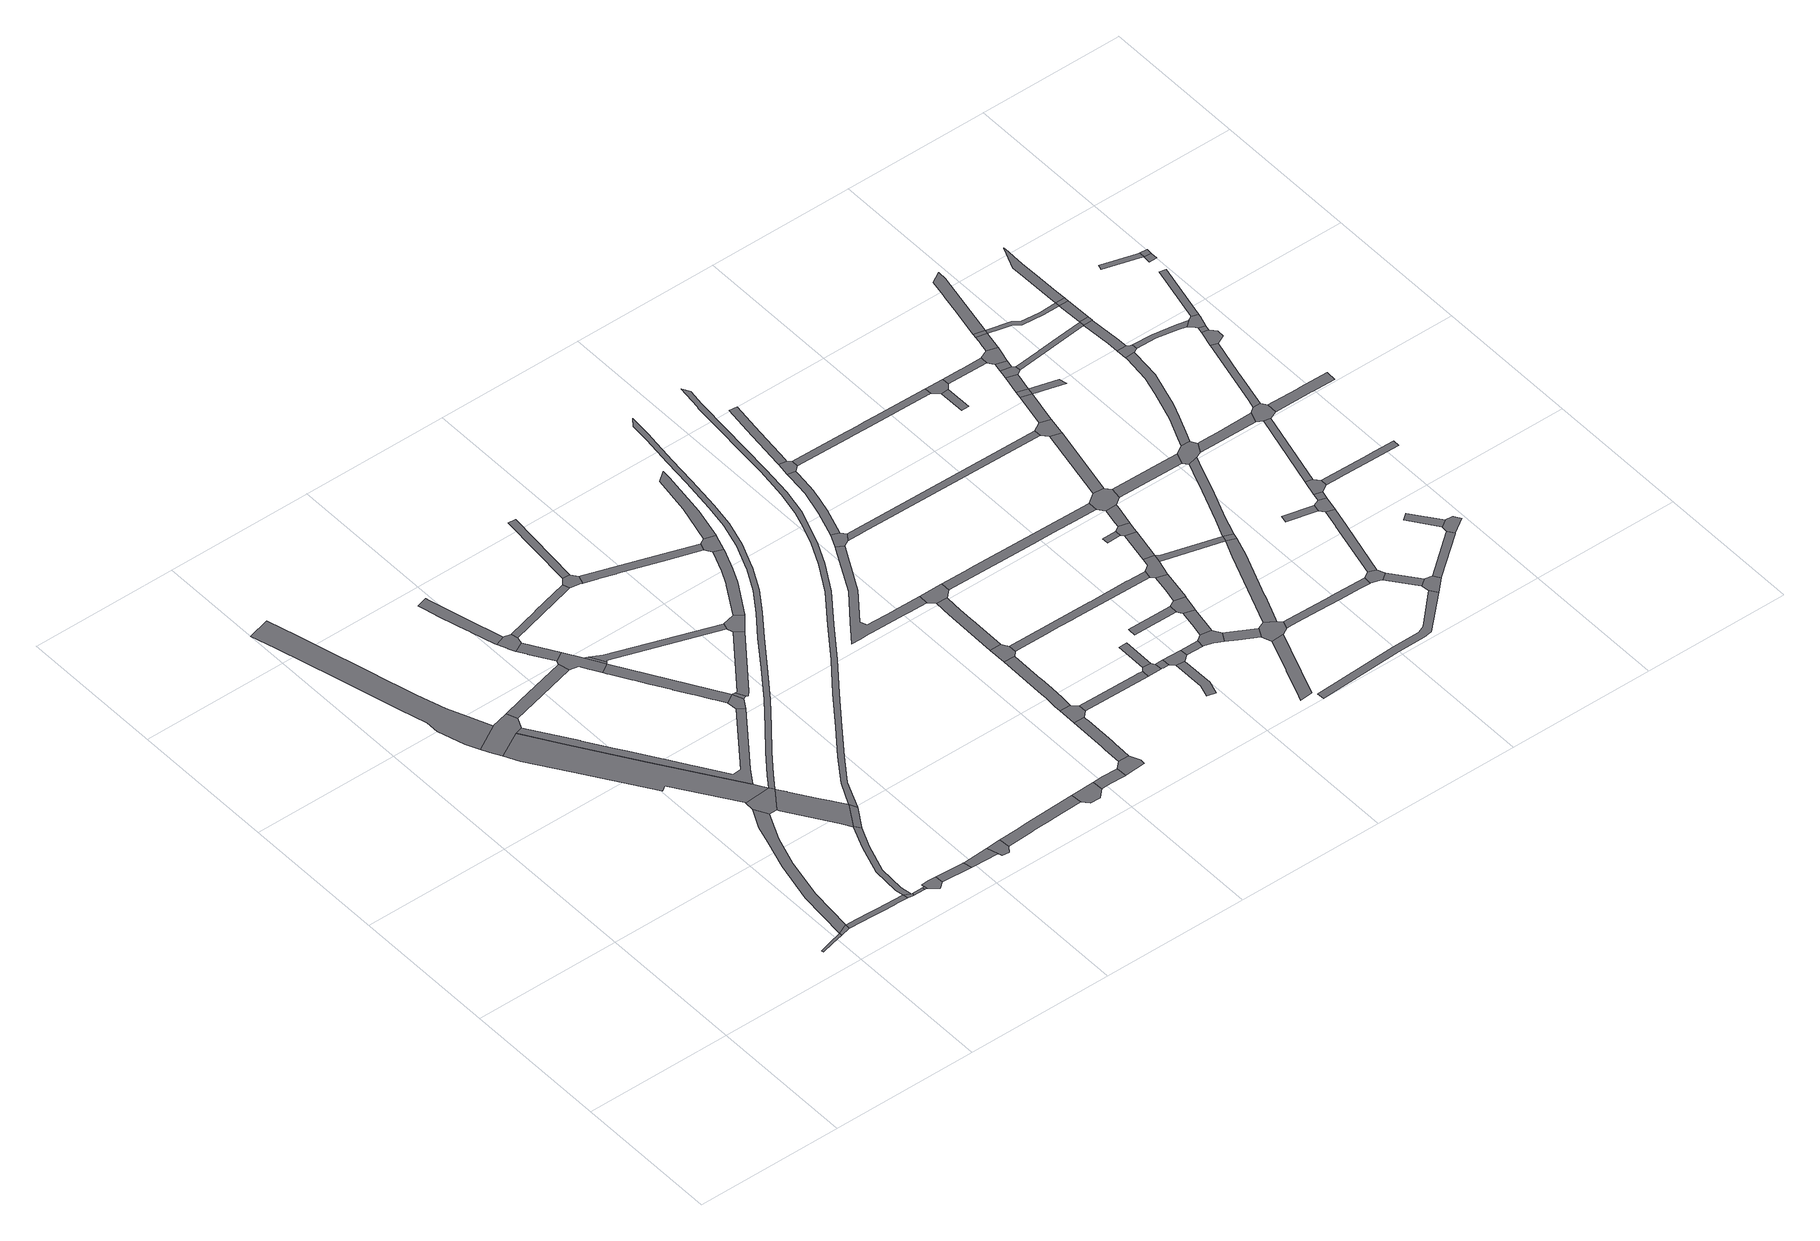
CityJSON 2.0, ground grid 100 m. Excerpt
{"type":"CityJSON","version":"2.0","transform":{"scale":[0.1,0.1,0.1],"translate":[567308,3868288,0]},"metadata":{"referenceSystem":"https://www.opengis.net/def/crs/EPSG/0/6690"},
"CityObjects":{
"road1":{"type":"Road","attributes":{"class":"1040","function":"9020","RoadStructureAttribute.sectionType":"1"},"geometry":[{"type":"MultiSurface","lod":"1","boundaries":[[[0,1,2,3,4,5]]]}]},
"road2":{"type":"Road","attributes":{"class":"1040","function":"9020","RoadStructureAttribute.sectionType":"4"},"geometry":[{"type":"MultiSurface","lod":"1","boundaries":[[[6,0,5,7]]]}]},
"road3":{"type":"Road","attributes":{"class":"1040","function":"9020","RoadStructureAttribute.sectionType":"1"},"geometry":[{"type":"MultiSurface","lod":"1","boundaries":[[[8,9,10,11,12,13,14,15,16,17,18,19,20,21,22,23,24,25,26,27,28,29]]]}]},
"road4":{"type":"Road","attributes":{"class":"1040","function":"9020","RoadStructureAttribute.sectionType":"3"},"geometry":[{"type":"MultiSurface","lod":"1","boundaries":[[[30,31,32,33,34,6,7,35,36,37,38,39,40,41]]]}]},
"road5":{"type":"Road","attributes":{"class":"1040","function":"9020","RoadStructureAttribute.sectionType":"4"},"geometry":[{"type":"MultiSurface","lod":"1","boundaries":[[[42,29,28,43,44,45,46,47,48]]]}]},
"road6":{"type":"Road","attributes":{"class":"1040","function":"9020","RoadStructureAttribute.sectionType":"1"},"geometry":[{"type":"MultiSurface","lod":"1","boundaries":[[[49,50,51,52,53,0,6,54,55,56,57]]]}]},
"road7":{"type":"Road","attributes":{"class":"1040","function":"9020","RoadStructureAttribute.sectionType":"1"},"geometry":[{"type":"MultiSurface","lod":"1","boundaries":[[[58,59,60,61,62,45,44,63,64,65,66,67,68,69,70]]]}]},
"road8":{"type":"Road","attributes":{"class":"1040","function":"9020","RoadStructureAttribute.sectionType":"4"},"geometry":[{"type":"MultiSurface","lod":"1","boundaries":[[[41,40,71,72,73]]]}]},
"road9":{"type":"Road","attributes":{"class":"1040","function":"9020","RoadStructureAttribute.sectionType":"1"},"geometry":[{"type":"MultiSurface","lod":"1","boundaries":[[[74,75,72,71,76,77]]]}]},
"road10":{"type":"Road","attributes":{"class":"1040","function":"9020","RoadStructureAttribute.sectionType":"1"},"geometry":[{"type":"MultiSurface","lod":"1","boundaries":[[[78,74,77,79]]]}]},
"road11":{"type":"Road","attributes":{"class":"1040","function":"9020","RoadStructureAttribute.sectionType":"1"},"geometry":[{"type":"MultiSurface","lod":"1","boundaries":[[[80,81,82,83,41,73,84,85,86,87,88]]]}]},
"road12":{"type":"Road","attributes":{"class":"1040","function":"9020","RoadStructureAttribute.sectionType":"4"},"geometry":[{"type":"MultiSurface","lod":"1","boundaries":[[[89,90,78,79,91,92,93]]]}]},
"road13":{"type":"Road","attributes":{"class":"1040","function":"9020","RoadStructureAttribute.sectionType":"4"},"geometry":[{"type":"MultiSurface","lod":"1","boundaries":[[[70,69,49,57,94,95,96]]]}]},
"road14":{"type":"Road","attributes":{"class":"1040","function":"9020","RoadStructureAttribute.sectionType":"1"},"geometry":[{"type":"MultiSurface","lod":"1","boundaries":[[[97,98,42,48,99,100,101]]]}]},
"road15":{"type":"Road","attributes":{"class":"1040","function":"9020","RoadStructureAttribute.sectionType":"1"},"geometry":[{"type":"MultiSurface","lod":"1","boundaries":[[[102,103,104,105,106,107,108,109,110,111,112,47,46,113,114,115,116,117,118]]]}]},
"road16":{"type":"Road","attributes":{"class":"1040","function":"9020","RoadStructureAttribute.sectionType":"3"},"geometry":[{"type":"MultiSurface","lod":"1","boundaries":[[[119,120,121,122,123,124,125,96,95,126,127,128,129,80,130]]]}]},
"road17":{"type":"Road","attributes":{"class":"1040","function":"9020","RoadStructureAttribute.sectionType":"1"},"geometry":[{"type":"MultiSurface","lod":"1","boundaries":[[[131,93,92,132,133]]]}]},
"road18":{"type":"Road","attributes":{"class":"1040","function":"9020","RoadStructureAttribute.sectionType":"4"},"geometry":[{"type":"MultiSurface","lod":"1","boundaries":[[[130,80,88,134]]]}]},
"road19":{"type":"Road","attributes":{"class":"1040","function":"9020","RoadStructureAttribute.sectionType":"1"},"geometry":[{"type":"MultiSurface","lod":"1","boundaries":[[[135,136,137,138,139,140,141,142,143,144,145,146,147,148,149,150]]]}]},
"road20":{"type":"Road","attributes":{"class":"1040","function":"9020","RoadStructureAttribute.sectionType":"4"},"geometry":[{"type":"MultiSurface","lod":"1","boundaries":[[[150,149,151,152,153,154,155,156]]]}]},
"road21":{"type":"Road","attributes":{"class":"1040","function":"9020","RoadStructureAttribute.sectionType":"6"},"geometry":[{"type":"MultiSurface","lod":"1","boundaries":[[[157,158,133,132,159,160,161,162]]]}]},
"road22":{"type":"Road","attributes":{"class":"1040","function":"9020","RoadStructureAttribute.sectionType":"1"},"geometry":[{"type":"MultiSurface","lod":"1","boundaries":[[[154,153,163,164,165,166]]]}]},
"road23":{"type":"Road","attributes":{"class":"1040","function":"9020","RoadStructureAttribute.sectionType":"4"},"geometry":[{"type":"MultiSurface","lod":"1","boundaries":[[[166,165,97,101,167,168,169,170,171,172,173]]]}]},
"road24":{"type":"Road","attributes":{"class":"1040","function":"9020","RoadStructureAttribute.sectionType":"4"},"geometry":[{"type":"MultiSurface","lod":"1","boundaries":[[[174,175,162,161,176,177,178]]]}]},
"road25":{"type":"Road","attributes":{"class":"1040","function":"9020","RoadStructureAttribute.sectionType":"1"},"geometry":[{"type":"MultiSurface","lod":"1","boundaries":[[[173,172,179,180]]]}]},
"road26":{"type":"Road","attributes":{"class":"1040","function":"9020","RoadStructureAttribute.sectionType":"1"},"geometry":[{"type":"MultiSurface","lod":"1","boundaries":[[[172,171,181,182,183,184,185,186,187,188,189,190,191,192,193,194]]]}]},
"road27":{"type":"Road","attributes":{"class":"1040","function":"9020","RoadStructureAttribute.sectionType":"1"},"geometry":[{"type":"MultiSurface","lod":"1","boundaries":[[[195,196,197,198,199,200,201,156,155,202,203,204]]]}]},
"road28":{"type":"Road","attributes":{"class":"1040","function":"9020","RoadStructureAttribute.sectionType":"4"},"geometry":[{"type":"MultiSurface","lod":"1","boundaries":[[[194,193,118,117,205]]]}]},
"road29":{"type":"Road","attributes":{"class":"1040","function":"9020","RoadStructureAttribute.sectionType":"1"},"geometry":[{"type":"MultiSurface","lod":"1","boundaries":[[[194,205,206,207]]]}]},
"road30":{"type":"Road","attributes":{"class":"1040","function":"9020","RoadStructureAttribute.sectionType":"1"},"geometry":[{"type":"MultiSurface","lod":"1","boundaries":[[[208,209,210,174,178,211,212,213,214,215,216,217]]]}]},
"road31":{"type":"Road","attributes":{"class":"1040","function":"9020","RoadStructureAttribute.sectionType":"1"},"geometry":[{"type":"MultiSurface","lod":"1","boundaries":[[[218,180,179,219,220,221]]]}]},
"road32":{"type":"Road","attributes":{"class":"1040","function":"9020","RoadStructureAttribute.sectionType":"1"},"geometry":[{"type":"MultiSurface","lod":"1","boundaries":[[[222,223,207,206,224,225,226,227]]]}]},
"road33":{"type":"Road","attributes":{"class":"1040","function":"9020","RoadStructureAttribute.sectionType":"4"},"geometry":[{"type":"MultiSurface","lod":"1","boundaries":[[[228,195,204,229,230,231,232]]]}]},
"road34":{"type":"Road","attributes":{"class":"1040","function":"9020","RoadStructureAttribute.sectionType":"1"},"geometry":[{"type":"MultiSurface","lod":"1","boundaries":[[[233,234,235,236,237,228,232,238]]]}]},
"road35":{"type":"Road","attributes":{"class":"1040","function":"9020","RoadStructureAttribute.sectionType":"4"},"geometry":[{"type":"MultiSurface","lod":"1","boundaries":[[[239,208,217,240,241,242]]]}]},
"road36":{"type":"Road","attributes":{"class":"1040","function":"9020","RoadStructureAttribute.sectionType":"4"},"geometry":[{"type":"MultiSurface","lod":"1","boundaries":[[[243,221,220,222,227,244]]]}]},
"road37":{"type":"Road","attributes":{"class":"1040","function":"9020","RoadStructureAttribute.sectionType":"1"},"geometry":[{"type":"MultiSurface","lod":"1","boundaries":[[[245,246,247,248,249,250,251,252,253,254,255,256,257,258,259,260,261,262,263,264,265,266,267,268,269,270,271,272,273,274,275,276,277,278,279,280,70,96]]]}]},
"road38":{"type":"Road","attributes":{"class":"1040","function":"9020","RoadStructureAttribute.sectionType":"1"},"geometry":[{"type":"MultiSurface","lod":"1","boundaries":[[[281,231,230,282,283,284,285,286,287,288]]]}]},
"road39":{"type":"Road","attributes":{"class":"1040","function":"9020","RoadStructureAttribute.sectionType":"1"},"geometry":[{"type":"MultiSurface","lod":"1","boundaries":[[[289,290,239,242,291,292,293,294,295,296,297]]]}]},
"road40":{"type":"Road","attributes":{"class":"1040","function":"9020","RoadStructureAttribute.sectionType":"1"},"geometry":[{"type":"MultiSurface","lod":"1","boundaries":[[[298,299,300,301,302,243,244,303,304,305,306]]]}]},
"road41":{"type":"Road","attributes":{"class":"1040","function":"9020","RoadStructureAttribute.sectionType":"1"},"geometry":[{"type":"MultiSurface","lod":"1","boundaries":[[[307,308,309,310,311,312,313,314,315,316,317,318,319,320,321,322,130,134,323,324,325,326,327,328,329,330,331,332,333,334,335,336,337,338]]]}]},
"road42":{"type":"Road","attributes":{"class":"1040","function":"9020","RoadStructureAttribute.sectionType":"4"},"geometry":[{"type":"MultiSurface","lod":"1","boundaries":[[[339,297,296,340,341,342]]]}]},
"road43":{"type":"Road","attributes":{"class":"1040","function":"9020","RoadStructureAttribute.sectionType":"1"},"geometry":[{"type":"MultiSurface","lod":"1","boundaries":[[[343,344,345,339,342,346,347,348,349,350,351,352]]]}]},
"road44":{"type":"Road","attributes":{"class":"1040","function":"9020","RoadStructureAttribute.sectionType":"4"},"geometry":[{"type":"MultiSurface","lod":"1","boundaries":[[[353,288,287,298,306,354,355]]]}]},
"road45":{"type":"Road","attributes":{"class":"1040","function":"9020","RoadStructureAttribute.sectionType":"4"},"geometry":[{"type":"MultiSurface","lod":"1","boundaries":[[[356,343,352,357,358,359]]]}]},
"road46":{"type":"Road","attributes":{"class":"1040","function":"9020","RoadStructureAttribute.sectionType":"1"},"geometry":[{"type":"MultiSurface","lod":"1","boundaries":[[[360,361,362,363,364,356,359,365,366,367,368,369,370,371,372,373]]]}]},
"road47":{"type":"Road","attributes":{"class":"1040","function":"9020","RoadStructureAttribute.sectionType":"1"},"geometry":[{"type":"MultiSurface","lod":"1","boundaries":[[[374,375,376,377,378,379,380,381,382,383,384,385,386,387,388,389,390,391,392,393,394,395]]]}]},
"road48":{"type":"Road","attributes":{"class":"1040","function":"9020","RoadStructureAttribute.sectionType":"1"},"geometry":[{"type":"MultiSurface","lod":"1","boundaries":[[[396,397,398,399,400,353,355]]]}]},
"road49":{"type":"Road","attributes":{"class":"1040","function":"9020","RoadStructureAttribute.sectionType":"4"},"geometry":[{"type":"MultiSurface","lod":"1","boundaries":[[[401,360,373,402,403,404,405,406]]]}]},
"road50":{"type":"Road","attributes":{"class":"1040","function":"9020","RoadStructureAttribute.sectionType":"1"},"geometry":[{"type":"MultiSurface","lod":"1","boundaries":[[[407,408,409,401,406,410,411,412,413,414,415,416]]]}]},
"road51":{"type":"Road","attributes":{"class":"1040","function":"9020","RoadStructureAttribute.sectionType":"1"},"geometry":[{"type":"MultiSurface","lod":"1","boundaries":[[[417,418,358,357,419,420]]]}]},
"road52":{"type":"Road","attributes":{"class":"1040","function":"9020","RoadStructureAttribute.sectionType":"4"},"geometry":[{"type":"MultiSurface","lod":"1","boundaries":[[[385,384,407,416,421,422]]]}]},
"road53":{"type":"Road","attributes":{"class":"1040","function":"9020","RoadStructureAttribute.sectionType":"4"},"geometry":[{"type":"MultiSurface","lod":"1","boundaries":[[[423,374,395,424,425,426]]]}]},
"road54":{"type":"Road","attributes":{"class":"1040","function":"9020","RoadStructureAttribute.sectionType":"4"},"geometry":[{"type":"MultiSurface","lod":"1","boundaries":[[[427,420,419,428,429,430]]]}]},
"road55":{"type":"Road","attributes":{"class":"1040","function":"9020","RoadStructureAttribute.sectionType":"1"},"geometry":[{"type":"MultiSurface","lod":"1","boundaries":[[[431,432,427,430]]]}]},
"road56":{"type":"Road","attributes":{"class":"1040","function":"9020","RoadStructureAttribute.sectionType":"1"},"geometry":[{"type":"MultiSurface","lod":"1","boundaries":[[[433,434,435,436,423,426,437,438,439,440,441,442,443]]]}]},
"road57":{"type":"Road","attributes":{"class":"1040","function":"9020","RoadStructureAttribute.sectionType":"1"},"geometry":[{"type":"MultiSurface","lod":"1","boundaries":[[[429,428,444,445,446,447,448]]]}]},
"road58":{"type":"Road","attributes":{"class":"1040","function":"9020","RoadStructureAttribute.sectionType":"1"},"geometry":[{"type":"MultiSurface","lod":"1","boundaries":[[[449,450,451,452,453,454]]]}]},
"road59":{"type":"Road","attributes":{"class":"1040","function":"9020","RoadStructureAttribute.sectionType":"4"},"geometry":[{"type":"MultiSurface","lod":"1","boundaries":[[[448,447,449,454,455,456]]]}]},
"road60":{"type":"Road","attributes":{"class":"1040","function":"9020","RoadStructureAttribute.sectionType":"1"},"geometry":[{"type":"MultiSurface","lod":"1","boundaries":[[[457,458,459,460,461,405,404,462,463,464,465,466,467,468,469,470]]]}]},
"road61":{"type":"Road","attributes":{"class":"1040","function":"9020","RoadStructureAttribute.sectionType":"4"},"geometry":[{"type":"MultiSurface","lod":"1","boundaries":[[[471,433,443,472,473,474]]]}]},
"road62":{"type":"Road","attributes":{"class":"1040","function":"9020","RoadStructureAttribute.sectionType":"1"},"geometry":[{"type":"MultiSurface","lod":"1","boundaries":[[[456,455,475,476,477]]]}]},
"road63":{"type":"Road","attributes":{"class":"1040","function":"9020","RoadStructureAttribute.sectionType":"1"},"geometry":[{"type":"MultiSurface","lod":"1","boundaries":[[[478,479,480,481,482,483]]]}]},
"road64":{"type":"Road","attributes":{"class":"1040","function":"9020","RoadStructureAttribute.sectionType":"1"},"geometry":[{"type":"MultiSurface","lod":"1","boundaries":[[[484,485,486,471,474,487,488,489]]]}]},
"road65":{"type":"Road","attributes":{"class":"1040","function":"9020","RoadStructureAttribute.sectionType":"4"},"geometry":[{"type":"MultiSurface","lod":"1","boundaries":[[[490,477,476,491,492,493,494,495,496,497]]]}]},
"road66":{"type":"Road","attributes":{"class":"1040","function":"9020","RoadStructureAttribute.sectionType":"1"},"geometry":[{"type":"MultiSurface","lod":"1","boundaries":[[[498,499,422,421,500,501,502,503,504,505,506]]]}]},
"road67":{"type":"Road","attributes":{"class":"1040","function":"9020","RoadStructureAttribute.sectionType":"1"},"geometry":[{"type":"MultiSurface","lod":"1","boundaries":[[[507,508,509,510,511,512,513,514,515,516,517,518,519,520]]]}]},
"road68":{"type":"Road","attributes":{"class":"1040","function":"9020","RoadStructureAttribute.sectionType":"1"},"geometry":[{"type":"MultiSurface","lod":"1","boundaries":[[[521,522,523,490,497,524]]]}]},
"road69":{"type":"Road","attributes":{"class":"1040","function":"9020","RoadStructureAttribute.sectionType":"1"},"geometry":[{"type":"MultiSurface","lod":"1","boundaries":[[[496,495,525,526,527,528]]]}]},
"road70":{"type":"Road","attributes":{"class":"1040","function":"9020","RoadStructureAttribute.sectionType":"4"},"geometry":[{"type":"MultiSurface","lod":"1","boundaries":[[[529,483,482,521,524,530,531]]]}]},
"road71":{"type":"Road","attributes":{"class":"1040","function":"9020","RoadStructureAttribute.sectionType":"1"},"geometry":[{"type":"MultiSurface","lod":"1","boundaries":[[[425,424,532,533,534,535,536]]]}]},
"road72":{"type":"Road","attributes":{"class":"1040","function":"9020","RoadStructureAttribute.sectionType":"1"},"geometry":[{"type":"MultiSurface","lod":"1","boundaries":[[[537,538,539,529,531,540,541]]]}]},
"road73":{"type":"Road","attributes":{"class":"1040","function":"9020","RoadStructureAttribute.sectionType":"4"},"geometry":[{"type":"MultiSurface","lod":"1","boundaries":[[[542,528,527,510,509,543,544,545]]]}]},
"road74":{"type":"Road","attributes":{"class":"1040","function":"9020","RoadStructureAttribute.sectionType":"4"},"geometry":[{"type":"MultiSurface","lod":"1","boundaries":[[[546,547,470,469,537,541,548,549,550]]]}]},
"road75":{"type":"Road","attributes":{"class":"1040","function":"9020","RoadStructureAttribute.sectionType":"1"},"geometry":[{"type":"MultiSurface","lod":"1","boundaries":[[[551,552,553,554,555,473,472,556,557,558,559,560,561,562,563,564]]]}]},
"road76":{"type":"Road","attributes":{"class":"1040","function":"9020","RoadStructureAttribute.sectionType":"1"},"geometry":[{"type":"MultiSurface","lod":"1","boundaries":[[[565,566,567,568]]]}]},
"road77":{"type":"Road","attributes":{"class":"1040","function":"9020","RoadStructureAttribute.sectionType":"1"},"geometry":[{"type":"MultiSurface","lod":"1","boundaries":[[[569,546,550,570,571]]]}]},
"road78":{"type":"Road","attributes":{"class":"1040","function":"9020","RoadStructureAttribute.sectionType":"4"},"geometry":[{"type":"MultiSurface","lod":"1","boundaries":[[[572,568,567,569,571,573,574]]]}]},
"road79":{"type":"Road","attributes":{"class":"1040","function":"9020","RoadStructureAttribute.sectionType":"1"},"geometry":[{"type":"MultiSurface","lod":"1","boundaries":[[[575,576,577,578,579,580,581,582,583,584]]]}]},
"road80":{"type":"Road","attributes":{"class":"1040","function":"9020","RoadStructureAttribute.sectionType":"1"},"geometry":[{"type":"MultiSurface","lod":"1","boundaries":[[[585,586,542,545,587,588,589,590,591,592,593]]]}]},
"road81":{"type":"Road","attributes":{"class":"1040","function":"9020","RoadStructureAttribute.sectionType":"1"},"geometry":[{"type":"MultiSurface","lod":"1","boundaries":[[[594,595,572,574,596,597]]]}]},
"road82":{"type":"Road","attributes":{"class":"1040","function":"9020","RoadStructureAttribute.sectionType":"1"},"geometry":[{"type":"MultiSurface","lod":"1","boundaries":[[[598,550,549,599,585,600]]]}]},
"road83":{"type":"Road","attributes":{"class":"1040","function":"9020","RoadStructureAttribute.sectionType":"1"},"geometry":[{"type":"MultiSurface","lod":"1","boundaries":[[[601,602,544,543,603,604,605,606,607,608,609]]]}]},
"road84":{"type":"Road","attributes":{"class":"1040","function":"9020","RoadStructureAttribute.sectionType":"4"},"geometry":[{"type":"MultiSurface","lod":"1","boundaries":[[[610,506,505,594,597,611,612,613]]]}]},
"road85":{"type":"Road","attributes":{"class":"1040","function":"9020","RoadStructureAttribute.sectionType":"4"},"geometry":[{"type":"MultiSurface","lod":"1","boundaries":[[[600,585,593,614]]]}]},
"road86":{"type":"Road","attributes":{"class":"1040","function":"9020","RoadStructureAttribute.sectionType":"1"},"geometry":[{"type":"MultiSurface","lod":"1","boundaries":[[[615,610,613,616,617,618]]]}]},
"road87":{"type":"Road","attributes":{"class":"1040","function":"9020","RoadStructureAttribute.sectionType":"1"},"geometry":[{"type":"MultiSurface","lod":"1","boundaries":[[[619,620,621,622]]]}]},
"road88":{"type":"Road","attributes":{"class":"1040","function":"9020","RoadStructureAttribute.sectionType":"4"},"geometry":[{"type":"MultiSurface","lod":"1","boundaries":[[[564,563,622,621,623,624]]]}]},
"road89":{"type":"Road","attributes":{"class":"1040","function":"9020","RoadStructureAttribute.sectionType":"1"},"geometry":[{"type":"MultiSurface","lod":"1","boundaries":[[[625,612,611,626,627]]]}]},
"road90":{"type":"Road","attributes":{"class":"1040","function":"9020","RoadStructureAttribute.sectionType":"4"},"geometry":[{"type":"MultiSurface","lod":"1","boundaries":[[[628,536,535,615,618,629,630]]]}]},
"road91":{"type":"Road","attributes":{"class":"1040","function":"9020","RoadStructureAttribute.sectionType":"4"},"geometry":[{"type":"MultiSurface","lod":"1","boundaries":[[[631,609,608,632,633,634,635,636]]]}]},
"road92":{"type":"Road","attributes":{"class":"1040","function":"9020","RoadStructureAttribute.sectionType":"1"},"geometry":[{"type":"MultiSurface","lod":"1","boundaries":[[[637,638,639,640,641,642,643,644,645,600,614]]]}]},
"road93":{"type":"Road","attributes":{"class":"1040","function":"9020","RoadStructureAttribute.sectionType":"1"},"geometry":[{"type":"MultiSurface","lod":"1","boundaries":[[[635,634,646,647]]]}]},
"road94":{"type":"Road","attributes":{"class":"1040","function":"9020","RoadStructureAttribute.sectionType":"1"},"geometry":[{"type":"MultiSurface","lod":"1","boundaries":[[[648,628,630,649,650]]]}]},
"road95":{"type":"Road","attributes":{"class":"1040","function":"9020","RoadStructureAttribute.sectionType":"1"},"geometry":[{"type":"MultiSurface","lod":"1","boundaries":[[[651,652,624,623,653,654]]]}]},
"road96":{"type":"Road","attributes":{"class":"1040","function":"9020","RoadStructureAttribute.sectionType":"4"},"geometry":[{"type":"MultiSurface","lod":"1","boundaries":[[[647,646,575,584,655,656]]]}]},
"road97":{"type":"Road","attributes":{"class":"1040","function":"9020","RoadStructureAttribute.sectionType":"4"},"geometry":[{"type":"MultiSurface","lod":"1","boundaries":[[[657,648,650,658]]]}]},
"road98":{"type":"Road","attributes":{"class":"1040","function":"9020","RoadStructureAttribute.sectionType":"1"},"geometry":[{"type":"MultiSurface","lod":"1","boundaries":[[[659,660,661,631,636,662,663]]]}]},
"road99":{"type":"Road","attributes":{"class":"1040","function":"9020","RoadStructureAttribute.sectionType":"1"},"geometry":[{"type":"MultiSurface","lod":"1","boundaries":[[[664,657,658,665]]]}]},
"road100":{"type":"Road","attributes":{"class":"1040","function":"9020","RoadStructureAttribute.sectionType":"1"},"geometry":[{"type":"MultiSurface","lod":"1","boundaries":[[[666,667,668,669]]]}]},
"road101":{"type":"Road","attributes":{"class":"1040","function":"9020","RoadStructureAttribute.sectionType":"4"},"geometry":[{"type":"MultiSurface","lod":"1","boundaries":[[[670,664,665,671,672,673]]]}]},
"road102":{"type":"Road","attributes":{"class":"1040","function":"9020","RoadStructureAttribute.sectionType":"4"},"geometry":[{"type":"MultiSurface","lod":"1","boundaries":[[[674,627,626,642,641,675,676,677]]]}]},
"road103":{"type":"Road","attributes":{"class":"1040","function":"9020","RoadStructureAttribute.sectionType":"1"},"geometry":[{"type":"MultiSurface","lod":"1","boundaries":[[[678,679,658,650]]]}]},
"road104":{"type":"Road","attributes":{"class":"1040","function":"9020","RoadStructureAttribute.sectionType":"1"},"geometry":[{"type":"MultiSurface","lod":"1","boundaries":[[[680,670,673,681]]]}]},
"road105":{"type":"Road","attributes":{"class":"1040","function":"9020","RoadStructureAttribute.sectionType":"4"},"geometry":[{"type":"MultiSurface","lod":"1","boundaries":[[[682,654,653,680,681,683,684,685]]]}]},
"road106":{"type":"Road","attributes":{"class":"1040","function":"9020","RoadStructureAttribute.sectionType":"4"},"geometry":[{"type":"MultiSurface","lod":"1","boundaries":[[[686,669,668,659,663,687]]]}]},
"road107":{"type":"Road","attributes":{"class":"1040","function":"9020","RoadStructureAttribute.sectionType":"1"},"geometry":[{"type":"MultiSurface","lod":"1","boundaries":[[[688,689,656,655,690,691,692]]]}]},
"road108":{"type":"Road","attributes":{"class":"1040","function":"9020","RoadStructureAttribute.sectionType":"1"},"geometry":[{"type":"MultiSurface","lod":"1","boundaries":[[[693,694,695,682,685,696,697]]]}]},
"road109":{"type":"Road","attributes":{"class":"1040","function":"9020","RoadStructureAttribute.sectionType":"1"},"geometry":[{"type":"MultiSurface","lod":"1","boundaries":[[[698,686,687,699]]]}]},
"road110":{"type":"Road","attributes":{"class":"1040","function":"9020","RoadStructureAttribute.sectionType":"4"},"geometry":[{"type":"MultiSurface","lod":"1","boundaries":[[[700,693,697,701]]]}]},
"road111":{"type":"Road","attributes":{"class":"1040","function":"9020","RoadStructureAttribute.sectionType":"4"},"geometry":[{"type":"MultiSurface","lod":"1","boundaries":[[[702,698,699,703,704,705]]]}]},
"road112":{"type":"Road","attributes":{"class":"1040","function":"9020","RoadStructureAttribute.sectionType":"1"},"geometry":[{"type":"MultiSurface","lod":"1","boundaries":[[[706,707,676,675,708,709,710]]]}]},
"road113":{"type":"Road","attributes":{"class":"1040","function":"9020","RoadStructureAttribute.sectionType":"1"},"geometry":[{"type":"MultiSurface","lod":"1","boundaries":[[[711,712,713,714,715,716,717,718,719,720,721,722,723,674,677]]]}]},
"road114":{"type":"Road","attributes":{"class":"1040","function":"9020","RoadStructureAttribute.sectionType":"1"},"geometry":[{"type":"MultiSurface","lod":"1","boundaries":[[[724,725,726,727,728,729,700,701]]]}]},
"road115":{"type":"Road","attributes":{"class":"1040","function":"9020","RoadStructureAttribute.sectionType":"1"},"geometry":[{"type":"MultiSurface","lod":"1","boundaries":[[[730,731,732,733,734]]]}]},
"road116":{"type":"Road","attributes":{"class":"1040","function":"9020","RoadStructureAttribute.sectionType":"1"},"geometry":[{"type":"MultiSurface","lod":"1","boundaries":[[[735,736,737,738,739,740,672,671,741]]]}]},
"road117":{"type":"Road","attributes":{"class":"1040","function":"9020","RoadStructureAttribute.sectionType":"1"},"geometry":[{"type":"MultiSurface","lod":"1","boundaries":[[[742,702,705,743]]]}]},
"road118":{"type":"Road","attributes":{"class":"1040","function":"9020","RoadStructureAttribute.sectionType":"4"},"geometry":[{"type":"MultiSurface","lod":"1","boundaries":[[[744,734,733,688,692,745,746]]]}]},
"road119":{"type":"Road","attributes":{"class":"1040","function":"9020","RoadStructureAttribute.sectionType":"1"},"geometry":[{"type":"MultiSurface","lod":"1","boundaries":[[[747,748,749,701,697,750,751,752,753,754,755]]]}]},
"road120":{"type":"Road","attributes":{"class":"1040","function":"9020","RoadStructureAttribute.sectionType":"1"},"geometry":[{"type":"MultiSurface","lod":"1","boundaries":[[[756,757,704,703,758,759,760,761,762]]]}]},
"road121":{"type":"Road","attributes":{"class":"1040","function":"9020","RoadStructureAttribute.sectionType":"4"},"geometry":[{"type":"MultiSurface","lod":"1","boundaries":[[[763,764,710,709,742,743,765,766]]]}]},
"road122":{"type":"Road","attributes":{"class":"1040","function":"9020","RoadStructureAttribute.sectionType":"4"},"geometry":[{"type":"MultiSurface","lod":"1","boundaries":[[[767,718,717,768,769,770,771]]]}]},
"road123":{"type":"Road","attributes":{"class":"1040","function":"9020","RoadStructureAttribute.sectionType":"1"},"geometry":[{"type":"MultiSurface","lod":"1","boundaries":[[[772,773,741,774,767,771]]]}]},
"road124":{"type":"Road","attributes":{"class":"1040","function":"9020","RoadStructureAttribute.sectionType":"4"},"geometry":[{"type":"MultiSurface","lod":"1","boundaries":[[[775,776,735,741,773]]]}]},
"road125":{"type":"Road","attributes":{"class":"1040","function":"9020","RoadStructureAttribute.sectionType":"1"},"geometry":[{"type":"MultiSurface","lod":"1","boundaries":[[[754,777,735,776,778,779]]]}]},
"road126":{"type":"Road","attributes":{"class":"1040","function":"9020","RoadStructureAttribute.sectionType":"4"},"geometry":[{"type":"MultiSurface","lod":"1","boundaries":[[[755,754,779,780]]]}]},
"road127":{"type":"Road","attributes":{"class":"1040","function":"9020","RoadStructureAttribute.sectionType":"1"},"geometry":[{"type":"MultiSurface","lod":"1","boundaries":[[[781,782,783,764,763,784,785,786]]]}]},
"road128":{"type":"Road","attributes":{"class":"1040","function":"9020","RoadStructureAttribute.sectionType":"1"},"geometry":[{"type":"MultiSurface","lod":"1","boundaries":[[[787,788,789,790,791,792,793,794,795,755,780]]]}]},
"road129":{"type":"Road","attributes":{"class":"1040","function":"9020","RoadStructureAttribute.sectionType":"1"},"geometry":[{"type":"MultiSurface","lod":"1","boundaries":[[[796,797,769,768,798,799,800,801]]]}]},
"road130":{"type":"Road","attributes":{"class":"1040","function":"9020","RoadStructureAttribute.sectionType":"1"},"geometry":[{"type":"MultiSurface","lod":"1","boundaries":[[[802,803,766,765,804,805,806,807]]]}]},
"road131":{"type":"Road","attributes":{"class":"1040","function":"9020","RoadStructureAttribute.sectionType":"4"},"geometry":[{"type":"MultiSurface","lod":"1","boundaries":[[[808,809,781,786,810,811,812]]]}]},
"road132":{"type":"Road","attributes":{"class":"1040","function":"9020","RoadStructureAttribute.sectionType":"1"},"geometry":[{"type":"MultiSurface","lod":"1","boundaries":[[[813,808,812,814]]]}]},
"road133":{"type":"Road","attributes":{"class":"1040","function":"9020","RoadStructureAttribute.sectionType":"4"},"geometry":[{"type":"MultiSurface","lod":"1","boundaries":[[[815,801,800,816,813,814,817,818,819]]]}]},
"road134":{"type":"Road","attributes":{"class":"1040","function":"9020","RoadStructureAttribute.sectionType":"1"},"geometry":[{"type":"MultiSurface","lod":"1","boundaries":[[[820,821,815,819,822]]]}]},
"road135":{"type":"Road","attributes":{"class":"1040","function":"9020","RoadStructureAttribute.sectionType":"1"},"geometry":[{"type":"MultiSurface","lod":"1","boundaries":[[[823,824,825,826,827,828,829]]]}]},
"road136":{"type":"Road","attributes":{"class":"1040","function":"9020","RoadStructureAttribute.sectionType":"1"},"geometry":[{"type":"MultiSurface","lod":"1","boundaries":[[[828,830,831,832,833]]]}]},
"road137":{"type":"Road","attributes":{"class":"1040","function":"9020","RoadStructureAttribute.sectionType":"4"},"geometry":[{"type":"MultiSurface","lod":"1","boundaries":[[[829,828,833,834]]]}]}
},
"vertices":[
[1041,243,0],[949,219,0],[870,198,0],[874,182,0],[958,204,0],[1041,225,0],
[1112,275,0],[1109,240,0],
[538,2986,0],[483,3117,0],[426,3313,0],[386,3461,0],[385,3465,0],[328,3680,0],[308,3757,0],[283,3849,0],[210,4119,0],[207,4133,0],[153,4331,0],[1,4287,0],[50,4118,0],[158,3717,0],[178,3641,0],[275,3273,0],[325,3092,0],[326,3000,0],[380,2816,0],[389,2797,0],[421,2728,0],[601,2833,0],
[1341,267,0],[1286,269,0],[1195,272,0],[1148,273,0],[1114,275,0],[1111,240,0],[1283,234,0],[1347,232,0],[1436,229,0],[1451,228,0],[1530,226,0],[1525,262,0],
[723,2864,0],[446,2674,0],[484,2605,0],[663,2704,0],[667,2706,0],[716,2721,0],[750,2794,0],
[1311,1357,0],[1243,1219,0],[1207,1093,0],[1139,883,0],[1077,597,0],[1144,586,0],[1204,865,0],[1271,1072,0],[1361,1267,0],
[1471,1473,0],[1446,1512,0],[1443,1516,0],[1092,2040,0],[811,2467,0],[538,2506,0],[708,2252,0],[1007,1801,0],[1009,1802,0],[1046,1826,0],[1313,1427,0],[1315,1424,0],[1495,1437,0],
[1568,219,0],[1576,235,0],[1567,239,0],
[1649,237,0],[1645,237,0],[1644,220,0],[1651,218,0],
[1661,239,0],[1664,215,0],
[1664,881,0],[1595,711,0],[1526,506,0],[1516,317,0],[1554,320,0],[1564,499,0],[1629,695,0],[1630,696,0],[1695,843,0],
[1714,262,0],[1660,257,0],[1724,168,0],[1765,203,0],[1765,259,0],
[1363,1267,0],[1413,1265,0],[1515,1406,0],
[1216,2990,0],[856,2899,0],[980,2853,0],[984,2854,0],[1234,2918,0],
[1468,1656,0],[1409,1652,0],[1283,1846,0],[1281,1849,0],[1182,2002,0],[1180,2006,0],[1063,2185,0],[1022,2248,0],[911,2421,0],[910,2422,0],[909,2424,0],[814,2470,0],[1095,2042,0],[1445,1520,0],[1511,1624,0],[1808,2029,0],[1765,2061,0],
[1711,1113,0],[1703,1125,0],[1659,1191,0],[1556,1345,0],[1554,1348,0],[1553,1350,0],[1518,1401,0],[1425,1246,0],[1619,950,0],[1632,930,0],[1658,890,0],[1760,1040,0],
[1947,247,0],[1974,190,0],[1959,247,0],
[1785,990,0],
[1113,3379,0],[1047,3619,0],[983,3859,0],[981,3865,0],[980,3873,0],[975,3896,0],[902,3876,0],[907,3855,0],[933,3755,0],[934,3751,0],[974,3600,0],[997,3518,0],[998,3515,0],[1042,3354,0],[1047,3343,0],[1116,3371,0],
[1074,3279,0],[1076,3275,0],[1095,3230,0],[1162,3265,0],[1176,3311,0],[1164,3357,0],
[2139,258,0],[1970,248,0],[1987,189,0],[2160,184,0],[2162,184,0],[2142,258,0],
[1131,3172,0],[1133,3168,0],[1225,3020,0],[1289,3059,0],
[1295,2906,0],[1328,2848,0],[1330,2845,0],[1365,2782,0],[1367,2780,0],[1430,2820,0],[1360,2944,0],
[2241,264,0],[2198,262,0],[2170,155,0],[2219,150,0],[2249,191,0],
[1442,2834,0],[1388,2929,0],
[1382,2755,0],[1384,2752,0],[1460,2626,0],[1462,2622,0],[1516,2533,0],[1518,2530,0],[1585,2419,0],[1587,2416,0],[1649,2314,0],[1652,2310,0],[1714,2208,0],[1716,2204,0],[1760,2132,0],[1824,2171,0],
[1654,3489,0],[1573,3468,0],[1569,3467,0],[1394,3419,0],[1390,3418,0],[1279,3388,0],[1276,3387,0],[1525,3406,0],[1632,3434,0],[1666,3444,0],
[1853,2099,0],
[1875,2111,0],[1845,2169,0],
[2796,290,0],[2439,276,0],[2367,270,0],[2371,196,0],[2434,201,0],[2438,201,0],[2443,202,0],[2582,207,0],[2586,208,0],[2802,216,0],
[1465,2888,0],[1450,2843,0],[2144,2610,0],[2159,2655,0],
[2159,2568,0],[1860,2168,0],[1888,2100,0],[1913,2128,0],[2211,2527,0],[2211,2528,0],
[1686,3530,0],[1742,3430,0],[1749,3427,0],[1767,3485,0],[1736,3525,0],
[1738,4084,0],[1713,3813,0],[1712,3809,0],[1702,3695,0],[1697,3649,0],[1788,4079,0],
[2958,297,0],[2841,173,0],[2907,171,0],[2960,223,0],
[2246,2674,0],[2301,2636,0],
[1585,1505,0],[1699,1658,0],[1828,1820,0],[1967,2001,0],[2121,2215,0],[2264,2418,0],[2389,2587,0],[2495,2746,0],[2585,2916,0],[2587,2922,0],[2659,3097,0],[2713,3279,0],[2740,3451,0],[2771,3695,0],[2794,3893,0],[2822,4112,0],[2825,4145,0],[2838,4305,0],[2799,4252,0],[2790,4145,0],[2788,4116,0],[2760,3897,0],[2737,3699,0],[2706,3456,0],[2679,3287,0],[2626,3109,0],[2553,2933,0],[2552,2928,0],[2465,2763,0],[2361,2607,0],[2236,2439,0],[2093,2235,0],[1939,2022,0],[1801,1841,0],[1672,1680,0],[1557,1526,0],
[2260,3326,0],[1842,3398,0],[1846,3397,0],[1949,3364,0],[1953,3363,0],[2250,3269,0],[2461,3202,0],[2479,3254,0],
[3023,300,0],[2989,298,0],[2992,224,0],[3018,225,0],[3022,226,0],[3024,226,0],[3136,223,0],[3140,224,0],[3137,297,0],
[2490,3158,0],[2487,3151,0],[2429,3003,0],[2380,2902,0],[2377,2896,0],[2439,2871,0],[2490,2976,0],[2550,3128,0],[2552,3133,0],
[3209,4319,0],[3186,4149,0],[3183,4128,0],[3125,3499,0],[3097,3279,0],[3061,3108,0],[3022,2990,0],[2971,2854,0],[2894,2692,0],[2776,2493,0],[2614,2272,0],[2446,2034,0],[2275,1812,0],[2111,1585,0],[1965,1387,0],[1841,1204,0],[1870,1185,0],[1994,1366,0],[2139,1565,0],[2304,1791,0],[2474,2013,0],[2643,2252,0],[2805,2474,0],[2925,2676,0],[3003,2841,0],[3055,2979,0],[3095,3099,0],[3132,3273,0],[3160,3495,0],[3218,4125,0],[3221,4149,0],[3237,4268,0],
[3181,339,0],[3285,235,0],[3287,269,0],[3256,337,0],
[3187,747,0],[3185,495,0],[3184,463,0],[3259,431,0],[3259,460,0],[3260,494,0],[3262,706,0],[3262,711,0],[3263,715,0],[3263,747,0],
[2517,3273,0],[2590,3246,0],[2591,3250,0],
[3188,875,0],[3300,785,0],[3300,838,0],[3264,875,0],
[3199,1393,0],[3195,1050,0],[3195,1003,0],[3192,965,0],[3189,923,0],[3264,919,0],[3268,959,0],[3270,1000,0],[3271,1049,0],[3272,1149,0],[3272,1151,0],[3272,1155,0],[3273,1253,0],[3274,1390,0],
[3058,2745,0],[3050,2729,0],[2883,2412,0],[2729,2207,0],[2620,2060,0],[2683,2060,0],[2750,2062,0],[2773,2062,0],[3012,2058,0],[3048,2057,0],[3168,2055,0],[3169,2120,0],[2983,2123,0],[2979,2123,0],[2789,2127,0],[2773,2175,0],[2929,2383,0],[2963,2447,0],[3019,2553,0],[3057,2625,0],[3099,2705,0],[3105,2719,0],
[2643,3470,0],[2690,3792,0],[2694,3855,0],[2625,3802,0],[2586,3541,0],
[3200,1519,0],[3276,1392,0],[3302,1419,0],[3303,1422,0],[3304,1476,0],[3275,1517,0],
[3209,2013,0],[3204,1895,0],[3203,1861,0],[3278,1748,0],[3278,1752,0],[3278,1795,0],[3279,1859,0],[3280,1893,0],[3282,1943,0],[3284,2010,0],
[3724,833,0],[3720,833,0],[3761,779,0],[3762,832,0],
[3334,2056,0],[3334,2121,0],
[3101,2838,0],[3147,2739,0],[3181,2785,0],[3151,2818,0],
[3784,857,0],[3856,778,0],[3856,831,0],[3839,854,0],
[3841,1070,0],[3786,1070,0],
[3229,3386,0],[3225,3356,0],[3205,3197,0],[3162,3022,0],[3214,3007,0],[3239,3108,0],[3256,3175,0],[3259,3187,0],[3264,3231,0],[3279,3349,0],[3282,3375,0],
[3869,778,0],[3873,778,0],[3893,777,0],[3912,777,0],[3911,831,0],
[3941,747,0],[3943,529,0],[3918,442,0],[3976,426,0],[4003,521,0],[4002,742,0],
[4043,775,0],[4042,829,0],
[4289,1465,0],[4174,1467,0],[4170,1467,0],[3896,1469,0],[3892,1469,0],[3362,1421,0],[3529,1419,0],[3542,1419,0],[3546,1419,0],[3632,1418,0],[3729,1417,0],[3733,1417,0],[4288,1411,0],[4300,1465,0],
[3241,3479,0],[3317,3403,0],[3317,3451,0],[3294,3471,0],
[4159,774,0],[4161,774,0],[4165,827,0],
[3921,1149,0],[3921,1146,0],[3921,1142,0],[3920,1093,0],[4225,1091,0],[4226,1147,0],
[3308,4009,0],[3282,3819,0],[3243,3495,0],[3297,3488,0],[3336,3812,0],[3361,4000,0],
[4209,859,0],[4164,774,0],[4186,768,0],[4227,757,0],[4248,745,0],[4279,727,0],[4317,791,0],[4283,844,0],
[3540,2118,0],[3536,2118,0],[3951,2047,0],[4100,2045,0],[4201,2044,0],[4214,2044,0],[4218,2044,0],[4409,2041,0],[4410,2106,0],
[4530,432,0],[4565,525,0],[4579,559,0],[4492,553,0],[4480,519,0],[4452,447,0],[4451,443,0],[4404,321,0],[4403,317,0],[4372,238,0],[4371,234,0],[4323,109,0],[4308,71,0],[4396,81,0],
[4248,1057,0],[4228,957,0],[4228,953,0],[4320,1036,0],
[4281,726,0],[4350,688,0],[4467,622,0],[4503,687,0],
[4273,1172,0],[4321,1042,0],[4345,1153,0],
[3252,2738,0],[3256,2738,0],[3264,2738,0],[4552,2721,0],[4552,2767,0],
[4314,1385,0],[4292,1275,0],[4292,1271,0],[4346,1157,0],[4385,1363,0],
[4553,710,0],[4624,585,0],[4644,640,0],[4619,666,0],
[4353,1548,0],[4341,1493,0],[4386,1369,0],[4414,1477,0],[4425,1532,0],
[3918,3441,0],[3850,3443,0],[3795,3443,0],[3726,3445,0],[3714,3445,0],[3539,3399,0],[3633,3398,0],[3688,3397,0],[3739,3396,0],[3808,3395,0],[4274,3387,0],[4278,3387,0],[4290,3387,0],[4290,3435,0],
[4284,1828,0],[4284,1785,0],[4379,1785,0],[4379,1828,0],
[4398,1767,0],[4458,1687,0],[4470,1748,0],
[4416,1851,0],[4476,1778,0],[4488,1832,0],
[5452,314,0],[5239,104,0],[5190,82,0],[4999,80,0],[4419,53,0],[4421,0,0],[5001,28,0],[5190,30,0],[5248,40,0],[5488,267,0],
[4817,1367,0],[4764,1247,0],[4625,682,0],[4700,871,0],[4701,875,0],[4836,1218,0],[4843,1240,0],[4866,1309,0],[4877,1344,0],
[4446,1996,0],[4424,1890,0],[4519,1981,0],[4522,1997,0],
[4449,1513,0],[4437,1471,0],[4829,1409,0],
[4995,632,0],[4991,632,0],[4643,587,0],[4708,586,0],[4865,582,0],[5017,578,0],[5161,575,0],[5232,573,0],[5236,626,0],
[4480,2155,0],[4573,2034,0],[4586,2109,0],[4554,2147,0],
[4890,1384,0],
[4590,2679,0],[4592,2328,0],[4593,2331,0],[4662,2657,0],
[4336,3164,0],[4389,3165,0],[4388,3349,0],[4335,3345,0],
[4416,3385,0],[4417,3433,0],
[5006,2106,0],[5029,2027,0],[5062,2105,0],
[4613,2803,0],[4663,2664,0],[4686,2782,0],
[5282,657,0],[5235,573,0],[5291,557,0],[5306,548,0],[5352,585,0],[5332,634,0],
[4901,1418,0],[4936,1519,0],[5030,1752,0],[5109,1965,0],[5129,2011,0],[5058,1993,0],[5033,1927,0],[4976,1773,0],[4883,1540,0],
[5448,369,0],[5494,405,0],
[4663,3037,0],[4687,2788,0],[4735,3015,0],
[4552,3431,0],[4548,3431,0],[4698,3380,0],[4699,3429,0],
[5577,351,0],[5546,393,0],
[4673,3083,0],[4744,3060,0],
[5410,1192,0],[5381,1067,0],[5380,1063,0],[5431,1025,0],[5467,1174,0],
[4701,3214,0],[4772,3193,0],
[5193,1322,0],[5182,1272,0],[5386,1227,0],[5397,1277,0],
[4715,3281,0],[4808,3212,0],[4804,3248,0],[4787,3263,0],
[5121,2142,0],[5169,2030,0],[5207,2098,0],[5182,2138,0],
[4943,2959,0],[4933,3011,0],
[4727,3340,0],[4799,3317,0],
[4758,3457,0],[4800,3323,0],[4820,3399,0],[4830,3439,0],
[5440,1296,0],[5492,1280,0],
[5845,630,0],[5838,626,0],[5578,352,0],[5869,584,0],[5875,588,0],
[4784,3585,0],[4772,3527,0],[4771,3523,0],[4830,3440,0],[4856,3567,0],
[5453,1349,0],[5504,1332,0],
[4789,3612,0],[4862,3596,0],
[5481,1461,0],[5556,1364,0],[5557,1411,0],[5525,1449,0],
[5355,2096,0],[5259,2096,0],[5259,2029,0],[5577,2027,0],[5605,2099,0],
[5202,2188,0],[5265,2334,0],[5305,2440,0],[5339,2551,0],[5380,2694,0],[5403,2891,0],[5403,2912,0],[5339,2909,0],[5339,2895,0],[5317,2707,0],[5278,2569,0],[5212,2357,0],[5145,2204,0],
[4959,4075,0],[4961,4135,0],[4885,4090,0],[4862,3974,0],[4857,3949,0],[4835,3838,0],
[5759,895,0],[5754,890,0],[5715,859,0],[5848,675,0],[5898,708,0],
[5324,3305,0],[5322,3304,0],[5153,3286,0],[5141,3285,0],[4991,3269,0],[4987,3268,0],[5325,3269,0],
[5618,2004,0],[5663,1994,0],
[5950,704,0],[5980,658,0],[5952,701,0],
[5201,3512,0],[5067,3525,0],[5027,3556,0],[4933,3548,0],[5014,3529,0],[5055,3496,0],[5200,3482,0],[5320,3484,0],[5319,3514,0],
[5912,1406,0],[5908,1406,0],[5651,1363,0],[5655,1363,0],[5836,1360,0],[6087,1357,0],[6088,1404,0],
[5692,2128,0],[5643,2127,0],[5717,2018,0],[5718,2090,0],
[5338,2984,0],[5436,2929,0],[5435,2968,0],[5413,2974,0],[5403,2984,0],
[5402,3068,0],[5390,3271,0],[5338,3066,0],
[5390,3272,0],[5388,3306,0],
[5324,3311,0],[5388,3313,0],[5384,3484,0],
[5384,3513,0],
[5779,2681,0],[5778,2676,0],[5662,2198,0],[5757,2394,0],[5761,2411,0],[5822,2665,0],
[5382,3589,0],[5378,3783,0],[5376,3893,0],[5378,4045,0],[5377,4057,0],[5312,3895,0],[5312,3892,0],[5314,3782,0],[5318,3588,0],
[5742,2935,0],[5574,2963,0],[5579,2925,0],[5724,2900,0],[5772,2887,0],[5813,2920,0],
[5952,2087,0],[5929,2087,0],[5986,2015,0],[5990,2015,0],[6149,2013,0],[6153,2085,0],
[5809,2798,0],[5809,2797,0],[5886,2697,0],[5888,2750,0],[5853,2787,0],
[5817,2836,0],[5861,2823,0],
[5846,2936,0],[5797,2863,0],[5861,2824,0],[5886,2903,0],[5890,2922,0],
[5941,3341,0],[5941,3340,0],[5985,3330,0],
[5936,3535,0],[5714,3598,0],[5707,3601,0],[5696,3565,0],[5926,3499,0],[5951,3490,0],[5953,3531,0],
[5949,3441,0],[5949,3437,0],[6001,3439,0],[6003,3488,0],
[6004,3528,0]
]}
